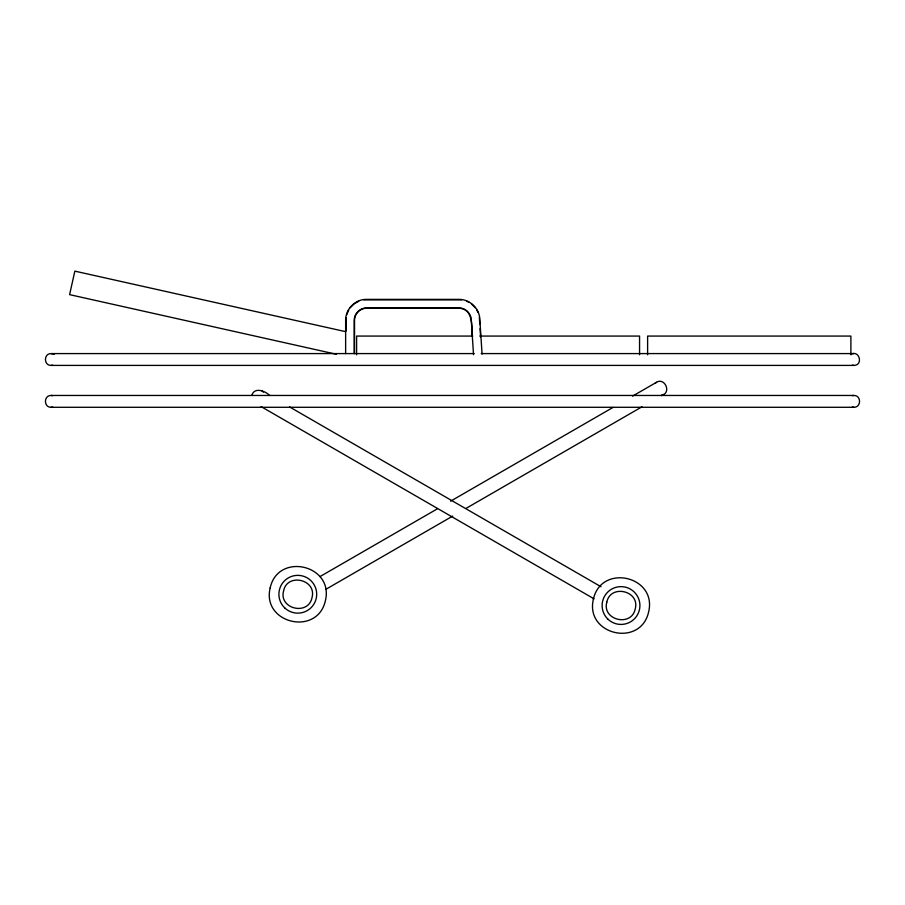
<?xml version="1.0" encoding="UTF-8"?>
<svg xmlns="http://www.w3.org/2000/svg" width="905" height="905" viewBox="0 0 905 905"><rect width="100%" height="100%" fill="white"/><g stroke="black" fill="none" stroke-linecap="round" stroke-linejoin="round"><path stroke-width="1.36" d="M346.14 317.61L345.97 331.309M346.66 314.963L348.719 309.996M251.828 395.281C254.475 386.673 265.278 391.005 269.735 395.474M350.212 307.757L354.025 303.944L358.685 301.252M655.016 383.437C663.625 375.27 672.788 392.521 661.385 395.609M319.94 576.621L437.172 508.938M450.611 501.178L613.036 407.408M632.572 396.119L656.464 382.329M325.698 589.415L452.704 516.088M466.143 508.327L641.996 406.798M661.759 395.112L663.444 394.422M850.892 354.375C859.343 349.488 863.608 365.405 853.845 365.405L51.155 365.405C43.564 365.688 43.564 353.301 51.155 353.584L474.152 353.584M51.155 365.405L52.682 365.201M51.155 395.462C43.564 395.18 43.564 407.567 51.155 407.284L853.845 407.284C861.436 407.567 861.436 395.18 853.845 395.462L51.155 395.462L52.682 395.666M51.155 407.284L52.682 407.08M852.318 395.666L853.845 395.462M363.878 299.86L461.607 299.86M472.772 336.072L356.604 336.072L356.604 354.794M479.808 336.072L639.564 336.072L639.564 354.794M481.211 353.584L853.845 353.584M852.318 365.201L853.845 365.405M852.318 407.08L853.845 407.284M51.155 353.584L54.108 354.375M345.144 331.547L74.855 271.138L69.595 294.634L336.524 354.296M466.81 301.252L469.231 302.451M289.611 406.945L601.022 586.745M261.081 406.594L594.042 598.827M262.054 391.039L263.502 392.148M471.471 303.944L475.272 307.757M476.765 309.996L477.964 312.406M482.071 354.093L479.684 317.565C478.507 307.485 469.22 299.261 459.061 299.374L366.435 299.374C355.348 299.193 345.472 309.069 345.642 320.155L345.642 353.584M479.356 317.61L479.808 324.476M480.08 328.594L480.612 336.83M473.53 354.726L471.166 318.684C470.464 312.655 464.842 307.791 458.778 307.938L366.706 307.938C360.009 307.745 354.013 313.73 354.217 320.438L354.217 353.584M471.946 335.563C472.172 325.97 472.829 308.22 458.767 308.266L366.717 308.266C360.179 308.062 354.341 313.911 354.534 320.449L354.534 353.584M850.892 354.794L850.892 336.072L647.618 336.072L647.618 354.794M270.176 587.831C261.477 623.59 317.429 636.611 325.404 600.682C334.115 564.924 278.152 551.892 270.176 587.831M283.57 590.942C278.627 609.054 308.458 616 312.021 597.572C316.965 579.46 287.134 572.514 283.57 590.942M593.409 599.11C584.698 634.869 640.65 647.89 648.625 611.961C657.335 576.191 601.384 563.17 593.409 599.11M606.791 602.221C601.848 620.332 631.679 627.278 635.242 608.839C640.186 590.727 610.355 583.793 606.791 602.221M284.883 608.058A18.903 18.903 0 0 0 316.196 598.544A18.903 18.903 0 0 0 292.304 576.168A18.903 18.903 0 0 0 284.883 608.058M608.103 619.337A18.903 18.903 0 0 0 639.428 609.812A18.903 18.903 0 0 0 615.524 587.447A18.903 18.903 0 0 0 608.103 619.337"/></g></svg>
